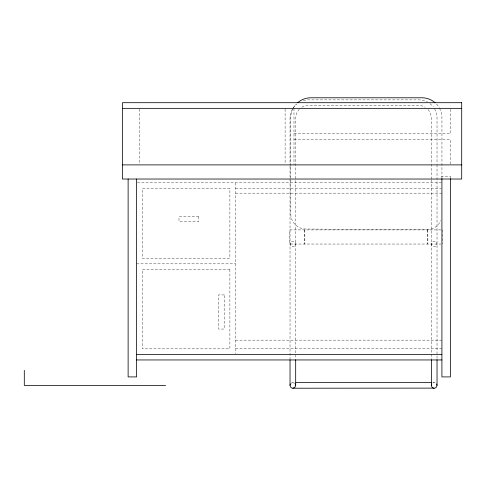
<?xml version="1.0" encoding="UTF-8"?>
<svg xmlns="http://www.w3.org/2000/svg" width="486" height="486" viewBox="0 0 486 486"><rect width="100%" height="100%" fill="white"/><g stroke="black" fill="none" stroke-linecap="round" stroke-linejoin="round"><path stroke-width="0.36" stroke-dasharray="2.43 1.82" d="M292.165 109.35L290.634 113.147L290.033 117.691L290.033 165.38M292.748 108.335L296.594 103.955M299.279 109.119L296.624 113.092L295.682 117.873L295.682 358.96M290.859 383.393L292.122 382.658L294.006 382.561M301.818 107.175L304.771 105.948L308.033 105.529L419.029 105.529L422.291 105.948L425.244 107.175M432.789 382.944L434.934 382.658L436.203 383.393M303.3 100.474L307.851 99.873L419.211 99.873L423.756 100.474L427.552 102.005M293.987 133.796L450.394 133.796L450.394 109.101M293.987 139.452L450.394 139.452L450.394 164.14M137.362 182.833L441.914 182.833M235.546 188.483L441.154 188.483M235.546 193.161L441.914 193.161M440.917 229.908L289.778 229.908L289.778 244.045L440.917 244.045M442.807 229.908L442.807 244.045M136.602 263.831L235.546 263.831M235.546 340.157L441.914 340.157M235.546 348.638L441.914 348.638M433.056 382.561L434.205 382.561M292.858 382.561L294.856 383.393M430.025 103.567L433.336 106.877M428.136 109.52L430.438 113.092L431.374 117.873L431.374 179.152M434.636 108.821L436.428 113.147L437.029 117.691L437.029 163.916M450.394 177.712L450.394 176.199L441.914 176.199L441.914 178.319M441.944 178.35L441.944 117.782A19.999 19.999 0 0 0 439.587 108.354M437.029 164.669L437.029 358.96M431.374 179.911L431.374 358.96M427.85 229.908L427.85 244.045M427.759 229.908L427.759 244.045M304.862 229.908L304.862 244.045M304.771 229.908L304.771 244.045M293.987 108.354L293.987 164.894M290.033 166.133L290.033 358.96M285.1 109.107L285.1 164.134M235.546 182.833L235.546 353.735M139.433 109.107L139.433 164.134M293.131 108.354A19.999 19.999 0 0 0 290.768 117.782L290.768 213.943A15.084 15.084 0 0 0 305.755 229.021L426.769 229.775A15.084 15.084 0 0 0 440.79 220.486M293.447 107.783A19.999 19.999 0 0 1 296.168 104.107M436.543 104.107A19.999 19.999 0 0 1 439.265 107.783M290.124 243.316C289.055 246.785 294.783 248.322 295.585 244.774C296.66 241.305 290.932 239.768 290.124 243.316M431.471 243.316C430.402 246.785 436.124 248.322 436.932 244.774C438.008 241.305 432.279 239.768 431.471 243.316M229.89 188.483L142.258 188.483L142.258 258.181L229.89 258.181L229.89 188.483M198.798 216.756L179.006 216.756L179.006 221.428L198.798 221.428L198.798 216.756M229.89 269.487L142.258 269.487L142.258 348.839L229.89 348.839L229.89 269.487M224.24 294.929L218.585 294.929L218.585 329.046L224.24 329.046L224.24 294.929"/><path stroke-width="0.73" d="M437.029 359.719L437.029 385.392L436.203 387.391L434.934 388.12L292.858 388.217C290.768 388.278 289.31 385.756 290.409 383.976M295.682 359.719L295.682 385.392L294.856 387.391L292.858 388.217M434.205 388.217C432.115 388.278 430.657 385.756 431.756 383.976M122.472 108.354L461.7 108.354M122.472 164.894L461.7 164.894M136.602 354.488L441.914 354.488M136.602 359.95L441.914 359.95M295.974 382.561L431.088 382.561M165.647 385.392L24.3 385.392L24.3 370.308M436.653 383.976L437.029 385.392M295.306 383.976L295.682 385.392M450.394 178.471L450.394 376.911L441.914 376.911L441.914 178.471M431.374 359.719L431.374 385.392M290.033 359.719L290.033 385.392M136.602 179.024L136.602 376.911L128.122 376.911L128.122 179.024M435.134 102.746A19.999 19.999 0 0 0 421.945 97.783L310.767 97.783A19.999 19.999 0 0 0 297.578 102.746M461.7 102.698L122.472 102.698L122.472 179.024L461.7 179.024L461.7 102.698"/></g></svg>
